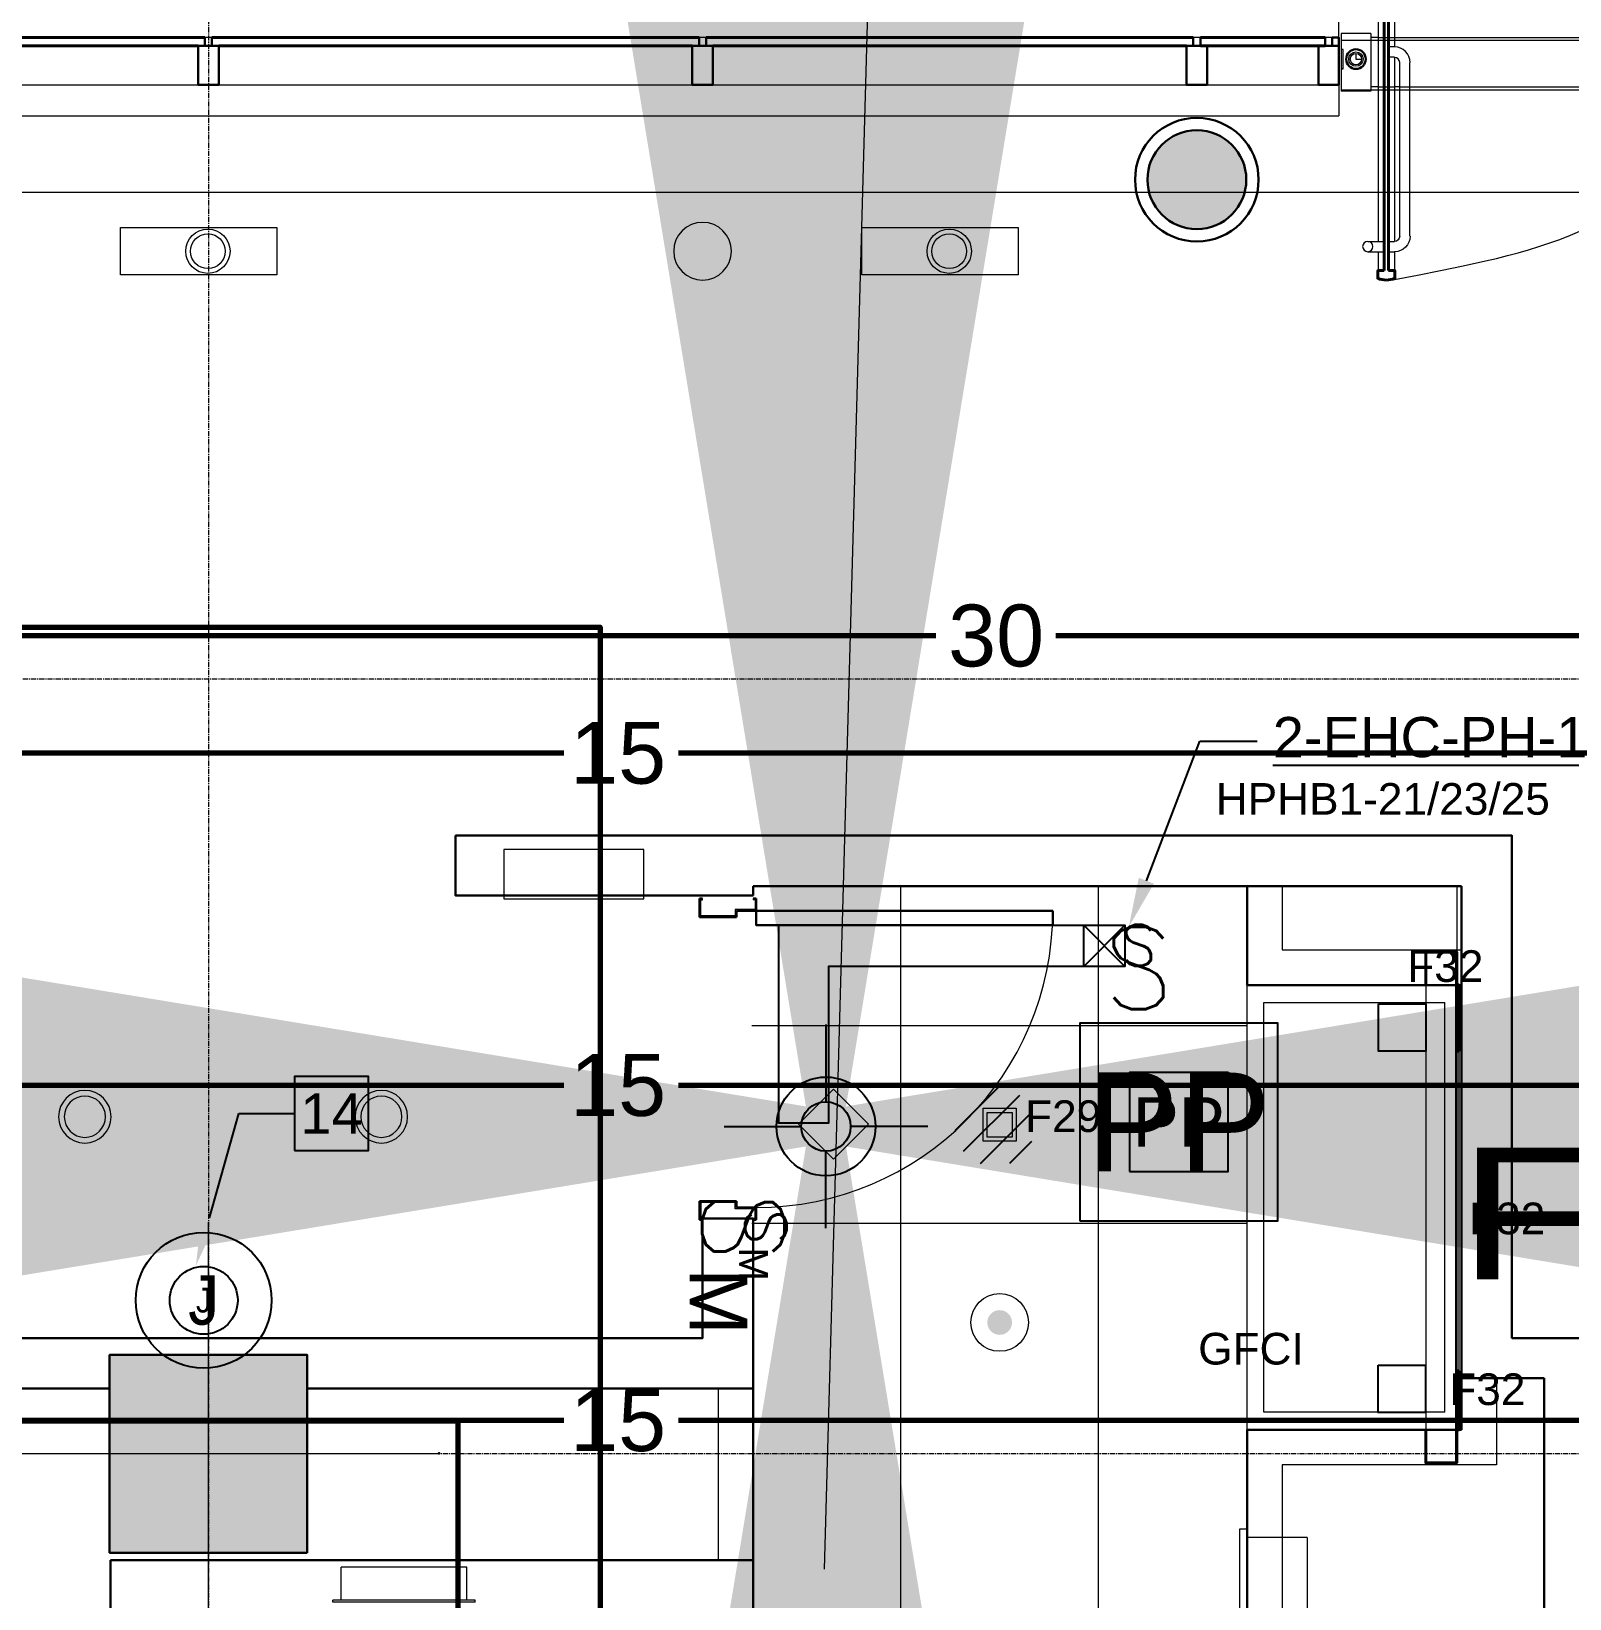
# Model space of a CAD drawing. Header units: inches. Extents: x -40190 to 0, y -3216 to 2257.
# Drawn here: x -28586.2 to -28399.5, y 909.5 to 1099.7 of the extents above; entities that cross this region are included whole.
import ezdxf
from ezdxf import colors
from ezdxf.entities.mleader import LeaderData, LeaderLine
from ezdxf.enums import TextEntityAlignment as Align
from ezdxf.math import Vec2, Vec3

# ---------------------------------------------------------------- set-up
doc = ezdxf.new("R2010")
doc.units = ezdxf.units.IN
doc.header["$LTSCALE"] = 0.5
doc.header["$MEASUREMENT"] = 0
for name, pattern in [('A113$0$CENTER', [2, 1.25, -0.25, 0.25, -0.25]), ('A113$0$DGN Style 2', [173.538547, 104.123128, -69.415419]), ('A113$0$DGN Style 3', [242.953966, 173.538547, -69.415419]), ('A113$0$DGN Style 4', [277.835214, 138.830838, -69.415419, 0.173539, -69.415419])]:
    doc.linetypes.add(name, pattern=pattern)
for name, color, linetype in [('A113$0$A-ANNO-IDEN', 8, 'Continuous'), ('A113$0$A-ANNO-PATT-13-14', 8, 'Continuous'), ('A113$0$A-ANNO-TEXT', 8, 'Continuous'), ('A113$0$A-COLS-13-14', 8, 'Continuous'), ('A113$0$A-COLS-COLS13-14', 8, 'Continuous'), ('A113$0$A-DOOR', 8, 'Continuous'), ('A113$0$A-DOOR-FRAM', 8, 'Continuous'), ('A113$0$A-DOOR-FRM1', 8, 'Continuous'), ('A113$0$A-DOOR-FULL', 8, 'Continuous'), ('A113$0$A-DOOR-SWNG', 8, 'Continuous'), ('A113$0$A-DOOR-THLD', 8, 'Continuous'), ('A113$0$A-EQPM-FEC', 8, 'Continuous'), ('A113$0$A-FLOR-SPCL', 8, 'Continuous'), ('A113$0$A-GLAZ', 8, 'Continuous'), ('A113$0$A-GLAZ-FULL', 8, 'Continuous'), ('A113$0$A-GRID-GRDP0-15', 8, 'Continuous'), ('A113$0$A-WALL-EXTR', 8, 'Continuous'), ('A113$0$A-WALL-FULL-INTR', 8, 'Continuous'), ('A113$0$A-WALL-INTR', 8, 'Continuous'), ('A113$0$Level 23', 8, 'Continuous'), ('A113$0$Level 30', 8, 'Continuous'), ('A613$0$A-CLNG-LITE', 3, 'Continuous'), ('A613$0$A-CLNG-MECH-SUPP', 8, 'Continuous'), ('A613$0$A-CLNG-PATT', 8, 'Continuous'), ('A613$0$A-CLNG-SPNK', 8, 'Continuous'), ('A613$0$bc113 - Level 23', 8, 'Continuous'), ('E-Anno-Keyn', 72, 'Continuous'), ('E-FIRE', 234, 'Continuous'), ('E-Lite', 53, 'Continuous'), ('E-Lite-Swch', 53, 'Continuous'), ('E-Lite-Swch @ 48', 53, 'Continuous'), ('E-Lite-Swch @ 96', 53, 'Continuous'), ('E-Powr-Devc', 233, 'Continuous'), ('E-Powr-Devc @ 48', 233, 'Continuous'), ('E-Powr-Devc @ 96', 233, 'Continuous'), ('E-Powr-Eqpm', 234, 'Continuous'), ('E-TEXT', 6, 'Continuous'), ('M-Anno-Note', 6, 'Continuous'), ('M-HVAC-Supp', 93, 'Continuous'), ('XREF', 7, 'Continuous')]:
    doc.layers.add(name, color=color, linetype=linetype)
doc.layers.add('E-Fire-Covr', color=240, linetype='Continuous', lineweight=70, plot=False)
doc.styles.add('A113$0$style-Arial', font='arial.ttf')
doc.styles.add('M08', font='arial.ttf', dxfattribs={"height": 7.68})
doc.styles.add('MAMEP ANNO', font='arial.ttf', dxfattribs={"height": 0.101562})
doc.styles.get("Standard").update_dxf_attribs({"font": 'simplex.shx'})
doc.dimstyles.new('STANDARD_WS', dxfattribs={"dimscale": 2.666667, "dimtxt": 0.18, "dimasz": 0.18, "dimexe": 0.18, "dimexo": 0.0625, "dimgap": 0.09, "dimtad": 0, "dimtih": 1, "dimtoh": 1, "dimdec": 4, "dimzin": 0, "dimdsep": 46, "dimlunit": 4, "dimtxsty": 'Standard', "dimcen": 0.09, "dimadec": 0, "dimazin": 0, "dimtfac": 1, "dimtdec": 4, "dimtofl": 0, "dimtmove": 0, "dimatfit": 3, "dimfxl": 1, "dimfrac": 2, "dimtolj": 1, "dimtzin": 0, "dimarcsym": 0})

# ---------------------------------------------------------------- blocks, each defined once
blk = doc.blocks.new('A113$0$roof5win_22')
at = {"layer": 'A113$0$A-GLAZ', "linetype": 'Continuous', "lineweight": 30}
for p, q in [((0.8125, 5.75), (0.8125, 4.75)), ((1.6875, 5.75), (1.6875, 4.75)), ((0, 4.75), (0, 0)), ((0, 4.75), (2.5, 4.75)), ((2.5, 4.75), (2.5, 0)), ((0, 0), (2.5, 0))]:
    blk.add_line(p, q, dxfattribs=at)
at = {"layer": 'A113$0$A-GLAZ', "linetype": 'Continuous', "lineweight": 0}
for p, q in [((1.6875, 5.75), (0.8125, 5.75)), ((2.5, 0), (60, 0))]:
    blk.add_line(p, q, dxfattribs=at)
at = {"layer": 'A113$0$A-GLAZ', "linetype": 'Continuous', "lineweight": 40}
for p, q in [((1.6875, 5.75), (60.8125, 5.75)), ((2.5, 4.75), (60, 4.75))]:
    blk.add_line(p, q, dxfattribs=at)
blk = doc.blocks.new('A113$0$36D478_17')
at = {"layer": 'A113$0$A-DOOR', "linetype": 'Continuous', "lineweight": 0}
blk.add_arc((6.53, -0.85), 36, 270, 360, dxfattribs=at)
at = {"layer": 'A113$0$A-DOOR', "linetype": 'Continuous', "lineweight": 30}
blk.add_3dface([(42.53, -0.85), (42.53, -2.6), (6.53, -2.6), (6.53, -0.85)], dxfattribs=at)
at = {"layer": 'A113$0$A-DOOR-FRAM', "linetype": 'Continuous', "lineweight": 30}
for p, q in [((-0.37, -1.6), (-0.37, 0.65)), ((-0.37, 0.65), (0, 0.65)), ((6.53, 0.65), (6.16, 0.65)), ((6.53, 0.65), (6.53, -0.85)), ((4.11, -1.6), (-0.37, -1.6)), ((6.53, -0.85), (4.11, -0.85)), ((4.11, -0.85), (4.11, -1.6)), ((-0.36, -36.1), (-0.36, -38.35)), ((4.11, -36.1), (-0.36, -36.1)), ((4.11, -36.85), (4.11, -36.1)), ((6.53, -36.85), (4.11, -36.85)), ((6.53, -38.35), (6.53, -36.85)), ((-0.36, -38.35), (0.01, -38.35)), ((6.53, -38.35), (6.16, -38.35))]:
    blk.add_line(p, q, dxfattribs=at)
at = {"layer": 'A113$0$A-DOOR-FRAM', "linetype": 'Continuous', "lineweight": 13}
for p, q in [((-0.22, -1.45), (-0.22, 0.5)), ((-0.22, 0.5), (0, 0.5)), ((0, 0.5), (0, 0.65)), ((6.16, 0.65), (6.16, 0.5)), ((6.38, 0.5), (6.16, 0.5)), ((6.38, 0.5), (6.38, -0.7)), ((3.96, -1.45), (-0.22, -1.45)), ((6.38, -0.7), (3.96, -0.7)), ((3.96, -0.7), (3.96, -1.45)), ((3.96, -36.25), (-0.21, -36.25)), ((-0.21, -36.25), (-0.21, -38.2)), ((3.96, -37), (3.96, -36.25)), ((6.38, -37), (3.96, -37)), ((6.38, -38.2), (6.38, -37)), ((-0.21, -38.2), (0.01, -38.2)), ((0.01, -38.2), (0.01, -38.35)), ((6.16, -38.35), (6.16, -38.2)), ((6.38, -38.2), (6.16, -38.2))]:
    blk.add_line(p, q, dxfattribs=at)
blk = doc.blocks.new('*U576')
at = {"layer": 'A113$0$A-FLOR-SPCL', "linetype": 'Continuous', "lineweight": 13}
for p, q in [((-7.63, -0.5), (-7.63, 3.5)), ((7.62, 3.5), (-7.63, 3.5)), ((7.63, -0.5), (7.62, 3.5)), ((8.63, -0.5), (-8.63, -0.5)), ((-8.63, -0.75), (-8.63, -0.5)), ((8.63, -0.75), (-8.63, -0.75)), ((8.63, -0.75), (8.63, -0.5))]:
    blk.add_line(p, q, dxfattribs=at)
blk = doc.blocks.new('*U592')
at = {"layer": 'A113$0$A-DOOR-FRM1', "linetype": 'A113$0$DGN Style 4', "lineweight": 0}
for p, q in [((0, 9.41), (-42.5, 9.41)), ((0, 9.41), (42.5, 9.41)), ((0, 3.41), (-42.5, 3.41)), ((0, 3.41), (42.5, 3.41))]:
    blk.add_line(p, q, dxfattribs=at)
at = {"layer": 'A113$0$A-DOOR-FRM1', "linetype": 'A113$0$DGN Style 4', "lineweight": 0, "flags": 128}
for points in [[(-40.69, 7.84), (-40.69, 7.16), (-40, 7.16)], [(40.69, 7.84), (40.69, 7.16), (40, 7.16)]]:
    blk.add_lwpolyline(points, dxfattribs=at)
at = {"layer": 'A113$0$A-DOOR-FRM1', "linetype": 'Continuous', "lineweight": 0}
for radius in [0.875, 0.688]:
    blk.add_circle((-40.69, 7.16), radius, dxfattribs=at)
at = {"layer": 'A113$0$A-DOOR-FRM1', "linetype": 'Continuous', "lineweight": 0, "extrusion": (0, 0, -1)}
for radius in [0.875, 0.688]:
    blk.add_circle((-40.69, 7.16), radius, dxfattribs=at)
at = {"layer": 'A113$0$A-DOOR-FULL', "lineweight": 40}
for p, q in [((-38.05, 18.55), (-38.05, 19.4)), ((-38.05, 18.55), (-38.05, 19.4)), ((38.05, 18.55), (38.05, 19.4)), ((38.05, 18.55), (38.05, 19.4)), ((-37.25, 18.5), (-38, 18.5)), ((-37.25, 18.5), (-38, 18.5)), ((-37.25, -18.5), (-37.25, 18.5)), ((-37.25, -18.5), (-37.25, 18.5)), ((-36.75, 18.5), (-36.75, -18.5)), ((-36, 18.5), (-36.75, 18.5)), ((-36.75, 18.5), (-36.75, -18.5)), ((-36, 18.5), (-36.75, 18.5)), ((36, 18.5), (36.75, 18.5)), ((36, 18.5), (36.75, 18.5)), ((36.75, 18.5), (36.75, -18.5)), ((36.75, 18.5), (36.75, -18.5)), ((37.25, -18.5), (37.25, 18.5)), ((37.25, 18.5), (38, 18.5)), ((37.25, -18.5), (37.25, 18.5)), ((37.25, 18.5), (38, 18.5)), ((-38.05, -18.55), (-38.05, -19.4)), ((-38.05, -18.55), (-38.05, -19.4)), ((-37.25, -18.5), (-38, -18.5)), ((-37.25, -18.5), (-38, -18.5)), ((-36, -18.5), (-36.75, -18.5)), ((-36, -18.5), (-36.75, -18.5)), ((-35.95, -19.4), (-35.95, -18.55)), ((-35.95, -19.4), (-35.95, -18.55)), ((35.95, -19.4), (35.95, -18.55)), ((35.95, -19.4), (35.95, -18.55)), ((36, -18.5), (36.75, -18.5)), ((36, -18.5), (36.75, -18.5)), ((37.25, -18.5), (38, -18.5)), ((37.25, -18.5), (38, -18.5)), ((38.05, -18.55), (38.05, -19.4)), ((38.05, -18.55), (38.05, -19.4))]:
    blk.add_line(p, q, dxfattribs=at)
at = {"layer": 'A113$0$A-DOOR-FULL', "lineweight": 30}
for p, q in [((-35.95, 19.4), (-35.95, 18.55)), ((-35.95, 19.4), (-35.95, 18.55)), ((35.95, 19.4), (35.95, 18.55)), ((35.95, 19.4), (35.95, 18.55))]:
    blk.add_line(p, q, dxfattribs=at)
at = {"layer": 'A113$0$A-DOOR-FULL', "lineweight": 0}
for p, q in [((-38, 18.5), (-38, -14.97)), ((-36, 18.5), (-36, 8.63)), ((36, 18.5), (36, 8.63)), ((38, 18.5), (38, -14.97)), ((-38.88, 10.28), (-42.5, 10.28)), ((-42.5, 10.25), (-42.5, 3.28)), ((38.87, 10.28), (42.5, 10.28)), ((42.5, 10.25), (42.5, 3.28)), ((-42.25, 5.97), (-42.5, 5.97)), ((-36, 7.38), (-36, -14.97)), ((36, 7.38), (36, -14.97)), ((42.25, 5.97), (42.5, 5.97)), ((-38.88, 3.28), (-42.5, 3.28)), ((38.87, 3.28), (42.5, 3.28)), ((-38, -16.22), (-38, -18.5)), ((-38, -16.22), (-38, -18.5)), ((-36, -16.22), (-36, -18.5)), ((-36, -16.22), (-36, -18.5)), ((36, -16.22), (36, -18.5)), ((36, -16.22), (36, -18.5)), ((38, -16.22), (38, -18.5)), ((38, -16.22), (38, -18.5))]:
    blk.add_line(p, q, dxfattribs=at)
at = {"layer": 'A113$0$A-DOOR-FULL'}
for p, q in [((-37.25, 18.5), (-37.44, 18.5)), ((-37.25, 18.5), (-37.44, 18.5)), ((-36.56, 18.5), (-36.75, 18.5)), ((-36.56, 18.5), (-36.75, 18.5)), ((36.56, 18.5), (36.75, 18.5)), ((36.56, 18.5), (36.75, 18.5)), ((37.25, 18.5), (37.44, 18.5)), ((37.25, 18.5), (37.44, 18.5)), ((-37.25, -18.5), (-37.44, -18.5)), ((-37.25, -18.5), (-37.44, -18.5)), ((-36.56, -18.5), (-36.75, -18.5)), ((-36.56, -18.5), (-36.75, -18.5)), ((36.56, -18.5), (36.75, -18.5)), ((36.56, -18.5), (36.75, -18.5)), ((37.25, -18.5), (37.44, -18.5)), ((37.25, -18.5), (37.44, -18.5))]:
    blk.add_line(p, q, dxfattribs=at)
at = {"layer": 'A113$0$A-DOOR-FULL', "linetype": 'Continuous', "lineweight": 0}
for p, q in [((-38.88, 10.28), (-42.5, 10.28)), ((-38.88, 10.28), (-38.88, 3.28)), ((38.87, 10.28), (38.87, 3.28)), ((38.87, 10.28), (42.5, 10.28)), ((-36, 8.63), (-36.75, 8.63)), ((36, 8.63), (36.75, 8.63)), ((-36, 7.38), (-36.75, 7.38)), ((-35.38, -14.34), (-35.38, 6.75)), ((-35.38, -14.34), (-35.38, 6.75)), ((-34.13, -14.34), (-34.13, 6.75)), ((-34.13, -14.34), (-34.13, 6.75)), ((34.12, -14.34), (34.12, 6.75)), ((34.12, -14.34), (34.12, 6.75)), ((35.37, -14.34), (35.37, 6.75)), ((35.37, -14.34), (35.37, 6.75)), ((36, 7.38), (36.75, 7.38)), ((-39.25, -14.97), (-37.25, -14.97)), ((-39.25, -14.97), (-37.25, -14.97)), ((-36.75, -14.97), (-36, -14.97)), ((-36.75, -14.97), (-36, -14.97)), ((36.75, -14.97), (36, -14.97)), ((36.75, -14.97), (36, -14.97)), ((39.25, -14.97), (37.25, -14.97)), ((39.25, -14.97), (37.25, -14.97)), ((-39.25, -16.22), (-37.25, -16.22)), ((-39.25, -16.22), (-37.25, -16.22)), ((-36.75, -16.22), (-36, -16.22)), ((-36.75, -16.22), (-36, -16.22)), ((36.75, -16.22), (36, -16.22)), ((36.75, -16.22), (36, -16.22)), ((39.25, -16.22), (37.25, -16.22)), ((39.25, -16.22), (37.25, -16.22))]:
    blk.add_line(p, q, dxfattribs=at)
at = {"layer": 'A113$0$A-DOOR-FULL', "linetype": 'Continuous', "lineweight": 0, "extrusion": (0, 0, -1)}
blk.add_circle((39.25, -15.59), 0.625, dxfattribs=at)
blk.add_circle((39.25, -15.59), 0.625, dxfattribs=at)
at = {"layer": 'A113$0$A-DOOR-FULL', "linetype": 'Continuous', "lineweight": 0}
blk.add_circle((39.25, -15.59), 0.625, dxfattribs=at)
blk.add_circle((39.25, -15.59), 0.625, dxfattribs=at)
at = {"layer": 'A113$0$A-DOOR-FULL', "lineweight": 40}
for centre, radius, start, end in [((-38, 19.4), 0.05, 112.9744, 180), ((-38, 19.4), 0.05, 112.9744, 180), ((-38, 18.55), 0.05, 180, 270), ((-38, 18.55), 0.05, 180, 270), ((-38, -18.55), 0.05, 90, 180), ((-38, -18.55), 0.05, 90, 180), ((-36, -18.55), 0.05, 0, 90), ((-36, -18.55), 0.05, 0, 90), ((-38, -19.4), 0.05, 180, 247.0256), ((-38, -19.4), 0.05, 180, 247.0256), ((-37, -17.04), 2.61, 247.0256, 270.0003), ((-37, -17.04), 2.61, 247.0256, 270.0003), ((-37, -17.04), 2.61, 270.0003, 292.9744), ((-37, -17.04), 2.61, 270.0003, 292.9744), ((-36, -19.4), 0.05, 292.9744, 0), ((-36, -19.4), 0.05, 292.9744, 0)]:
    blk.add_arc(centre, radius, start, end, dxfattribs=at)
at = {"layer": 'A113$0$A-DOOR-FULL', "lineweight": 30}
for centre, radius, start, end in [((-37, 17.04), 2.61, 67.0256, 112.9744), ((-37, 17.04), 2.61, 67.0256, 112.9744), ((-36, 19.4), 0.05, 0, 67.0256), ((-36, 19.4), 0.05, 0, 67.0256), ((-36, 18.55), 0.05, 270, 0), ((-36, 18.55), 0.05, 270, 0)]:
    blk.add_arc(centre, radius, start, end, dxfattribs=at)
at = {"layer": 'A113$0$A-DOOR-FULL', "lineweight": 30, "extrusion": (0, 0, -1)}
for centre, radius, start, end in [((-36, 19.4), 0.05, 0, 67.0256), ((-36, 19.4), 0.05, 0, 67.0256), ((-37, 17.04), 2.61, 67.0256, 112.9744), ((-37, 17.04), 2.61, 67.0256, 112.9744), ((-36, 18.55), 0.05, 270, 0), ((-36, 18.55), 0.05, 270, 0)]:
    blk.add_arc(centre, radius, start, end, dxfattribs=at)
at = {"layer": 'A113$0$A-DOOR-FULL', "lineweight": 40, "extrusion": (0, 0, -1)}
for centre, radius, start, end in [((-38, 19.4), 0.05, 112.9744, 180), ((-38, 19.4), 0.05, 112.9744, 180), ((-38, 18.55), 0.05, 180, 270), ((-38, 18.55), 0.05, 180, 270), ((-36, -18.55), 0.05, 0, 90), ((-36, -18.55), 0.05, 0, 90), ((-38, -18.55), 0.05, 90, 180), ((-38, -18.55), 0.05, 90, 180), ((-36, -19.4), 0.05, 292.9744, 0), ((-36, -19.4), 0.05, 292.9744, 0), ((-37, -17.04), 2.61, 270.0003, 292.9744), ((-37, -17.04), 2.61, 270.0003, 292.9744), ((-37, -17.04), 2.61, 247.0256, 270.0003), ((-37, -17.04), 2.61, 247.0256, 270.0003), ((-38, -19.4), 0.05, 180, 247.0256), ((-38, -19.4), 0.05, 180, 247.0256)]:
    blk.add_arc(centre, radius, start, end, dxfattribs=at)
at = {"layer": 'A113$0$A-DOOR-FULL', "linetype": 'Continuous', "lineweight": 0}
for centre, radius, start, end in [((-36, 6.75), 1.88, 0, 90), ((-36, 6.75), 1.88, 0, 90), ((-36, 6.75), 0.625, 0, 90), ((-36, 6.75), 0.625, 0, 90), ((36, -14.34), 1.88, 180, 270), ((36, -14.34), 1.88, 180, 270), ((36, -14.34), 0.625, 180, 270), ((36, -14.34), 0.625, 180, 270)]:
    blk.add_arc(centre, radius, start, end, dxfattribs=at)
at = {"layer": 'A113$0$A-DOOR-FULL', "linetype": 'Continuous', "lineweight": 0, "extrusion": (0, 0, -1)}
for centre, radius, start, end in [((-36, 6.75), 1.88, 0, 90), ((-36, 6.75), 1.88, 0, 90), ((-36, 6.75), 0.625, 0, 90), ((-36, 6.75), 0.625, 0, 90), ((36, -14.34), 0.625, 180, 270), ((36, -14.34), 1.88, 180, 270), ((36, -14.34), 0.625, 180, 270), ((36, -14.34), 1.88, 180, 270)]:
    blk.add_arc(centre, radius, start, end, dxfattribs=at)
at = {"layer": 'A113$0$A-DOOR-FULL', "lineweight": 0}
for points in [[(-42.25, 8.34), (-42.5, 8.34), (-42.5, 5.97), (-42.25, 5.97)], [(42.25, 8.34), (42.5, 8.34), (42.5, 5.97), (42.25, 5.97)]]:
    blk.add_3dface(points, dxfattribs=at)
at = {"layer": 'A113$0$A-DOOR-SWNG', "linetype": 'A113$0$DGN Style 3', "lineweight": 0}
blk.add_line((0, 6.28), (0, 9.28), dxfattribs=at)
blk.add_line((0, 6.28), (0, 9.28), dxfattribs=at)
for points in [[(-36, -19.59), (-1.87, -2.85), (-0.06, 6.28)], [(36, -19.59), (1.87, -2.85), (0.06, 6.28)]]:
    blk.add_spline(points, degree=3, dxfattribs=at)
at = {"layer": 'A113$0$A-DOOR-THLD', "linetype": 'Continuous', "lineweight": 0}
for p, q in [((-38, 9.78), (-38.88, 9.78)), ((-36, 9.78), (0, 9.78)), ((36, 9.78), (0, 9.78)), ((38.87, 9.78), (38, 9.78)), ((-38, 3.78), (-38.88, 3.78)), ((-35.38, 3.78), (-36, 3.78)), ((-34.13, 3.78), (0, 3.78)), ((34.12, 3.78), (0, 3.78)), ((35.37, 3.78), (36, 3.78)), ((38, 3.78), (38.87, 3.78))]:
    blk.add_line(p, q, dxfattribs=at)
at = {"layer": 'A113$0$A-DOOR-THLD', "linetype": 'A113$0$DGN Style 2', "lineweight": 0}
for p, q in [((-38, 9.78), (-36, 9.78)), ((38, 9.78), (36, 9.78)), ((-38, 3.78), (-36, 3.78)), ((-35.38, 3.78), (-34.13, 3.78)), ((35.37, 3.78), (34.12, 3.78)), ((38, 3.78), (36, 3.78))]:
    blk.add_line(p, q, dxfattribs=at)
at = {"layer": 'A113$0$A-GLAZ-FULL', "linetype": 'Continuous', "lineweight": 30}
blk.add_circle((-40.69, 7.16), 1.19, dxfattribs=at)
at = {"layer": 'A113$0$A-GLAZ-FULL', "linetype": 'Continuous', "lineweight": 30, "extrusion": (0, 0, -1)}
blk.add_circle((-40.69, 7.16), 1.19, dxfattribs=at)
blk = doc.blocks.new('*U628')
at = {"layer": 'A113$0$A-EQPM-FEC', "linetype": 'Continuous', "lineweight": 13, "extrusion": (0, 0, -1)}
blk.add_hatch(color=256, dxfattribs=at).paths.add_polyline_path([(-3.25, -6.37), (-3.25, 6.38), (-2.5, 6.38), (-2.5, 4.5), (3.5, 4.5), (3.5, -4.5), (-2.5, -4.5), (-2.5, -6.37)])
at = {"layer": 'A113$0$A-EQPM-FEC', "linetype": 'Continuous', "lineweight": 13}
blk.add_line((2.5, 6.38), (2.5, -6.37), dxfattribs=at)
blk = doc.blocks.new('*U644')
at = {"layer": 'A113$0$A-FLOR-SPCL', "linetype": 'Continuous', "lineweight": 13}
for p, q in [((-1.81, 8.11), (-2.75, 8.11)), ((-2.75, 8.11), (-2.75, -9.14)), ((-1.81, 8.11), (-1.81, -9.14)), ((-1.81, -9.14), (-2.75, -9.14)), ((5.44, -8.14), (-1.81, -8.14))]:
    blk.add_line(p, q, dxfattribs=at)
blk = doc.blocks.new('*U643')
at = {"layer": 'A113$0$A-FLOR-SPCL', "linetype": 'Continuous', "lineweight": 13}
for q in [(-3.72, 6.6), (3.53, -8.65)]:
    blk.add_line((3.53, 6.6), q, dxfattribs=at)
blk.add_blockref('*U644', (-1.91, -0.51), dxfattribs=at)
blk = doc.blocks.new('*U645')
at = {"layer": 'A113$0$Level 23', "linetype": 'Continuous', "lineweight": 40}
for p, q in [((-0.16, 4.02), (0.16, 4.02)), ((-0.16, -4.02), (-0.16, 4.02)), ((0.16, 4.02), (0.16, -4.02)), ((0.16, -4.02), (-0.16, -4.02))]:
    blk.add_line(p, q, dxfattribs=at)
blk = doc.blocks.new('*U646')
at = {"layer": 'A113$0$Level 23', "linetype": 'Continuous', "lineweight": 40}
for p, q in [((0.16, 4.02), (-0.16, 4.02)), ((-0.16, 4.02), (-0.16, -3.14)), ((0.16, -3.14), (0.16, 4.02)), ((-0.16, -3.14), (0.16, -3.14))]:
    blk.add_line(p, q, dxfattribs=at)
blk = doc.blocks.new('A113')
at = {"layer": 'A113$0$A-ANNO-PATT-13-14', "lineweight": 30}
h = blk.add_hatch(color=256, dxfattribs=at)
edge = h.paths.add_edge_path()
edge.add_arc((-21661.0236, 1081.737), 6, 0, 360)
at = {"layer": 'A113$0$A-ANNO-IDEN', "lineweight": 0, "flags": 128}
blk.add_lwpolyline([(-21658.5093, 1627.0478), (-21686.4172, 1627.0478), (-21706.2512, 913.1254)], dxfattribs=at)
at = {"layer": 'A113$0$A-ANNO-PATT-13-14', "lineweight": 30}
blk.add_solid([(-21793.0238, 915.1074, -4909.5523), (-21769.0238, 915.1074, -4909.5523), (-21793.0238, 939.1074, -4909.5523), (-21769.0238, 939.1074, -4909.5523)], dxfattribs=at)
at = {"layer": 'A113$0$A-COLS-13-14', "lineweight": 30}
blk.add_circle((-21661.0236, 1081.737, 1992.7541), 7.5, dxfattribs=at)
at = {"layer": 'A113$0$A-COLS-COLS13-14', "lineweight": 0}
for p, q in [((-21781.0238, 898.9704, -4909.5523), (-21781.0238, 955.2445, -4909.5523)), ((-21809.0238, 927.1574, -4909.5523), (-21753.0238, 927.1574, -4909.5523))]:
    blk.add_line(p, q, dxfattribs=at)
at = {"layer": 'A113$0$A-COLS-COLS13-14', "lineweight": 30}
blk.add_circle((-21661.0236, 1081.737, -4909.5523), 6, dxfattribs=at)
blk.add_point((-21753.0238, 927.1574, -4909.5523), dxfattribs=at)
blk.add_3dface([(-21769.0238, 915.1074, -4909.5523), (-21769.0238, 939.1074, -4909.5523), (-21793.0238, 939.1074, -4909.5523), (-21793.0238, 915.1074, -4909.5523)], dxfattribs=at)
at = {"layer": 'A113$0$A-FLOR-SPCL', "lineweight": 13}
blk.add_3dface([(-21745.154, 994.4583, 1992.7541), (-21728.154, 994.4583, 1992.7541), (-21728.154, 1000.4583, 1992.7541), (-21745.154, 1000.4583, 1992.7541)], dxfattribs=at)
at = {"layer": 'A113$0$A-GLAZ', "lineweight": 30}
for p, q in [((-21662.2736, 1097.9901, 1992.7541), (-21662.2736, 1093.2401, 1992.7541)), ((-21662.2736, 1097.9901, 1992.7541), (-21659.7736, 1097.9901, 1992.7541)), ((-21661.4611, 1098.9901, 1992.7541), (-21661.4611, 1097.9901, 1992.7541)), ((-21660.5861, 1098.9901, 1992.7541), (-21660.5861, 1097.9901, 1992.7541)), ((-21659.7736, 1097.9901, 1992.7541), (-21659.7736, 1093.2401, 1992.7541)), ((-21646.2736, 1097.9901, 1992.7541), (-21646.2736, 1093.2401, 1992.7541)), ((-21646.2736, 1097.9901, 1992.7541), (-21643.7736, 1097.9901, 1992.7541)), ((-21645.4611, 1098.9901, 1992.7541), (-21645.4611, 1097.9901, 1992.7541)), ((-21644.5861, 1098.9901, 1992.7541), (-21644.5861, 1097.9901, 1992.7541)), ((-21643.7736, 1097.9901, 1992.7541), (-21643.7736, 1093.2401, 1992.7541)), ((-21662.2736, 1093.2401, 1992.7541), (-21659.7736, 1093.2401, 1992.7541)), ((-21646.2736, 1093.2401, 1992.7541), (-21643.7736, 1093.2401, 1992.7541))]:
    blk.add_line(p, q, dxfattribs=at)
at = {"layer": 'A113$0$A-GLAZ', "lineweight": 0}
for p, q in [((-21660.5861, 1098.9901, 1992.7541), (-21661.4611, 1098.9901, 1992.7541)), ((-21644.5861, 1098.9901, 1992.7541), (-21645.4611, 1098.9901, 1992.7541)), ((-21659.7736, 1093.2401, 1992.7541), (-21643.7736, 1093.2401, 1992.7541))]:
    blk.add_line(p, q, dxfattribs=at)
at = {"layer": 'A113$0$A-GLAZ', "lineweight": 40}
for p, q in [((-21660.5861, 1098.9901, 1992.7541), (-21645.4611, 1098.9901, 1992.7541)), ((-21660.5861, 1097.9901, 1992.7541), (-21645.4611, 1097.9901, 1992.7541))]:
    blk.add_line(p, q, dxfattribs=at)
at = {"layer": 'A113$0$A-GLAZ', "lineweight": 30}
blk.add_3dface([(-21644.5861, 1098.9901, 1992.7541), (-21643.7736, 1098.9901, 1992.7541), (-21643.7736, 1097.9901, 1992.7541), (-21644.5861, 1097.9901, 1992.7541)], dxfattribs=at)
at = {"layer": 'A113$0$A-GRID-GRDP0-15', "linetype": 'A113$0$CENTER', "lineweight": 0}
for p, q in [((-21781.0236, 2113.2362), (-21781.0236, -676.9042)), ((-23884.5631, 1021.1697), (-20452.7577, 1021.1697)), ((-24110.5721, 927.1574), (-20437.5384, 927.1574))]:
    blk.add_line(p, q, dxfattribs=at)
at = {"layer": 'A113$0$A-WALL-EXTR', "lineweight": 0}
blk.add_line((-21643.7736, 1098.9901, 1992.7541), (-21643.7736, 1101.4865, 1992.7541), dxfattribs=at)
at = {"layer": 'A113$0$A-WALL-FULL-INTR', "lineweight": 30}
for p, q in [((-21714.8986, 994.8793, 1992.7541), (-21714.8986, 996.0043, 1992.7541)), ((-21654.8986, 996.0043, 1992.7541), (-21654.8986, 984.0043, 1992.7541)), ((-21628.8987, 930.0313, 1992.7541), (-21628.8986, 996.0043, 1992.7541)), ((-21628.8987, 984.0043, 1992.7541), (-21654.8986, 984.0043, 1992.7541)), ((-21628.8987, 984.0043, 1992.7541), (-21628.8987, 952.0934, 1992.7541)), ((-21714.8986, 955.6524, 1992.7541), (-21721.0235, 955.6519, 1992.7541)), ((-21714.8986, 955.6524, 1992.7541), (-21714.8986, 906.8489, 1992.7541)), ((-21622.7737, 941.1563, 1992.7541), (-21613.9915, 941.1563, 1992.7541)), ((-21628.8987, 936.2811, 1992.7541), (-21618.8665, 936.2811, 1992.7541)), ((-21618.8665, 936.2811, 1992.7541), (-21618.8665, 778.5243, 1992.7541)), ((-21793.0238, 935.0316, 1992.7541), (-21877.1486, 935.0316, 1992.7541)), ((-21714.8986, 935.0316, 1992.7541), (-21769.0238, 935.0316, 1992.7541)), ((-21654.8985, 892.2251, 1992.7541), (-21654.8986, 930.0313, 1992.7541)), ((-21628.8987, 930.0313, 1992.7541), (-21654.8986, 930.0313, 1992.7541)), ((-21714.8986, 914.2192, 1992.7541), (-21792.8986, 914.2191, 1992.7541)), ((-21792.8986, 914.2191, 1992.7541), (-21792.8985, 741.1001, 1992.7541))]:
    blk.add_line(p, q, dxfattribs=at)
at = {"layer": 'A113$0$A-WALL-FULL-INTR', "lineweight": 0}
blk.add_line((-21719.1481, 935.0316, 1992.7541), (-21719.1481, 914.2192, 1992.7541), dxfattribs=at)
at = {"layer": 'A113$0$A-WALL-FULL-INTR', "lineweight": 30, "elevation": 1992.7541, "flags": 128}
for points in [[(-21751.0236, 1002.1293), (-21622.7737, 1002.1293), (-21622.7737, 941.1563)], [(-21751.0236, 1002.1293), (-21751.0236, 994.8793), (-21714.8986, 994.8793)], [(-21714.8986, 996.0043), (-21628.8986, 996.0043)], [(-21721.0235, 955.6519), (-21721.0237, 941.1563), (-21871.0236, 941.1581)]]:
    blk.add_lwpolyline(points, dxfattribs=at)
at = {"layer": 'A113$0$A-WALL-FULL-INTR', "lineweight": 0, "elevation": 1992.7541, "flags": 128}
for points in [[(-21650.6486, 996.0043), (-21650.6486, 988.2542), (-21628.8986, 988.2542)], [(-21624.6487, 936.2811), (-21624.6487, 925.7813), (-21650.6486, 925.7813), (-21650.6485, 896.4751), (-21624.6485, 896.4751), (-21624.6486, 779.9751), (-21650.6484, 779.9751), (-21650.6483, 721.2251)]]:
    blk.add_lwpolyline(points, dxfattribs=at)
at = {"layer": 'A113$0$A-WALL-INTR', "lineweight": 0}
for p in [(-21643.7736, 1093.2401, 1992.7541), (-22638.268, 1089.4865, 1992.7541)]:
    blk.add_line(p, (-21643.7736, 1089.4865, 1992.7541), dxfattribs=at)
at = {"layer": 'A113$0$Level 23', "lineweight": 40, "elevation": 1992.7541, "flags": 128}
for points in [[(-21629.4836, 984.0043), (-21629.4836, 988.0043), (-21633.2336, 988.0043), (-21633.2336, 984.0043)], [(-21629.4836, 930.0314), (-21629.4836, 926.0314), (-21633.2336, 926.0314), (-21633.2336, 930.0314)]]:
    blk.add_lwpolyline(points, dxfattribs=at)
at = {"layer": 'A113$0$Level 30', "lineweight": 13}
for p, q in [((-21652.8904, 932.1563, 1992.7541), (-21652.8904, 981.8793, 1992.7541)), ((-21630.8984, 932.1563, 1992.7541), (-21630.8984, 981.8793, 1992.7541)), ((-21629.4927, 937.2141, 1992.7541), (-21629.1624, 937.2141, 1992.7541)), ((-21630.8984, 932.1563, 1992.7541), (-21652.8904, 932.1563, 1992.7541))]:
    blk.add_line(p, q, dxfattribs=at)
at = {"layer": 'A113$0$Level 30', "lineweight": 13, "elevation": 1992.7541, "flags": 128}
for points in [[(-21652.8904, 981.8793), (-21630.8984, 981.8793)], [(-21629.1624, 937.2141), (-21629.1625, 975.9532), (-21629.4927, 975.9532), (-21629.4927, 937.2141)]]:
    blk.add_lwpolyline(points, dxfattribs=at)
at = {"layer": 'A113$0$A-DOOR', "lineweight": 0}
blk.add_blockref('A113$0$36D478_17', (-21721.0356, 993.8562, 1992.7541), dxfattribs=at)
at = {"layer": 'A113$0$A-DOOR-SWNG', "lineweight": 0}
blk.add_blockref('*U592', (-21601.0189, 1089.2087, 1992.7541), dxfattribs=at)
at = {"layer": 'A113$0$A-EQPM-FEC', "lineweight": 13}
blk.add_blockref('*U628', (-21625.2738, 971.2511, 1992.7541), dxfattribs=at)
at = {"layer": 'A113$0$A-FLOR-SPCL', "lineweight": 13}
for name, p in [('*U643', (-21651.1795, 910.3633, 1992.7541)), ('*U576', (-21757.2732, 909.8475, 1992.7541))]:
    blk.add_blockref(name, p, dxfattribs=at)
at = {"layer": 'A113$0$A-GLAZ', "lineweight": 30}
for p in [(-21842.2736, 1093.2401, 1992.7541), (-21782.2736, 1093.2401, 1992.7541), (-21722.2736, 1093.2401, 1992.7541)]:
    blk.add_blockref('A113$0$roof5win_22', p, dxfattribs=at)
at = {"layer": 'A113$0$Level 23', "lineweight": 40}
for name, p in [('*U645', (-21629.3277, 979.987, 1992.7541)), ('*U646', (-21629.3277, 933.1736, 1992.7541))]:
    blk.add_blockref(name, p, dxfattribs=at)
at = {"layer": 'A113$0$A-ANNO-TEXT', "lineweight": 13, "style": 'A113$0$style-Arial', "width": 1.246875}
blk.add_text('FEC', height=16, dxfattribs=at).set_placement((-21629.2884, 964.2776), align=Align.TOP_LEFT)
blk = doc.blocks.new('*U960')
at = {"layer": 'A613$0$bc113 - Level 23', "linetype": 'Continuous', "lineweight": 40}
for p, q in [((-0.16, 4.02), (0.16, 4.02)), ((-0.16, -4.02), (-0.16, 4.02)), ((0.16, 4.02), (0.16, -4.02)), ((0.16, -4.02), (-0.16, -4.02))]:
    blk.add_line(p, q, dxfattribs=at)
blk = doc.blocks.new('*U961')
at = {"layer": 'A613$0$bc113 - Level 23', "linetype": 'Continuous', "lineweight": 40}
for p, q in [((0.16, 4.02), (-0.16, 4.02)), ((-0.16, 4.02), (-0.16, -3.14)), ((0.16, -3.14), (0.16, 4.02)), ((-0.16, -3.14), (0.16, -3.14))]:
    blk.add_line(p, q, dxfattribs=at)
blk = doc.blocks.new('*U964')
at = {"layer": 'A613$0$A-CLNG-LITE', "linetype": 'Continuous', "lineweight": 0}
h = blk.add_hatch(color=256, dxfattribs=at)
edge = h.paths.add_edge_path()
edge.add_arc((0, 0), 1.5, 0, 360)
blk.add_circle((0, 0), 3.5, dxfattribs=at)
blk = doc.blocks.new('*U973')
at = {"layer": 'A613$0$A-CLNG-LITE', "linetype": 'Continuous', "lineweight": 0, "extrusion": (0, 0, -1)}
for radius in [3.19, 2.5]:
    blk.add_circle((0, 0), radius, dxfattribs=at)
blk = doc.blocks.new('*U988')
at = {"layer": 'A613$0$A-CLNG-LITE', "linetype": 'Continuous', "lineweight": 0}
for points in [[(-2, 2), (2, 2), (2, -2), (-2, -2)], [(-1.5, 1.5), (1.5, 1.5), (1.5, -1.5), (-1.5, -1.5)]]:
    blk.add_3dface(points, dxfattribs=at)
blk = doc.blocks.new('*U991')
at = {"layer": 'A613$0$A-CLNG-SPNK', "linetype": 'Continuous', "lineweight": 0, "extrusion": (0, 0, -1)}
h = blk.add_hatch(color=256, dxfattribs=at)
edge = h.paths.add_edge_path()
edge.add_arc((0, 0), 1.5, 0, 360)
blk.add_circle((0, 0), 3.5, dxfattribs=at)
blk = doc.blocks.new('*U962')
at = {"layer": 'A613$0$A-CLNG-LITE', "linetype": 'Continuous', "lineweight": 0}
for radius in [2.69, 2.11]:
    blk.add_circle((0, 0), radius, dxfattribs=at)
blk = doc.blocks.new('A613')
at = {"layer": 'A613$0$A-CLNG-LITE', "lineweight": 0}
for p, q in [((-21633.23, 984, 2679.43), (-21633.23, 930.03, 2679.43)), ((-21629.61, 983.62, 2679.43), (-21629.61, 937.19, 2679.43))]:
    blk.add_line(p, q, dxfattribs=at)
for points in [[(-21772.71, 1075.93, 2679.43), (-21772.71, 1070.18, 2679.43), (-21791.71, 1070.18, 2679.43), (-21791.71, 1075.93, 2679.43)], [(-21682.71, 1075.93, 2679.43), (-21682.71, 1070.18, 2679.43), (-21701.71, 1070.18, 2679.43), (-21701.71, 1075.93, 2679.43)]]:
    blk.add_3dface(points, dxfattribs=at)
at = {"layer": 'A613$0$A-CLNG-LITE', "lineweight": 13}
blk.add_3dface([(-21700.89, 967.11, 2679.43), (-21705.13, 962.86, 2679.43), (-21709.37, 967.11, 2679.43), (-21705.13, 971.35, 2679.43)], dxfattribs=at)
at = {"layer": 'A613$0$A-CLNG-MECH-SUPP', "lineweight": 0}
blk.add_line((-21629.48, 996, 2679.43), (-21629.48, 937.19, 2679.43), dxfattribs=at)
at = {"layer": 'A613$0$A-CLNG-PATT', "lineweight": 13}
blk.add_line((-23354.27, 1080.24, 2679.43), (-21430.79, 1080.24, 2679.43), dxfattribs=at)
at = {"layer": 'A613$0$A-CLNG-PATT', "lineweight": 0}
for p, q in [((-21696.96, 721.23, 2679.43), (-21696.96, 996, 2679.43)), ((-21672.96, 721.23, 2679.43), (-21672.96, 996, 2679.43)), ((-21654.9, 930.03, 2679.43), (-21654.9, 995.82, 2679.43)), ((-21654.9, 979.05, 2679.43), (-21715.03, 979.05, 2679.43)), ((-21654.9, 955.05, 2679.43), (-21715.03, 955.05, 2679.43)), ((-21654.9, 931.05, 2679.43), (-21714.9, 931.05, 2679.43))]:
    blk.add_line(p, q, dxfattribs=at)
at = {"layer": 'A613$0$bc113 - Level 23', "lineweight": 40, "elevation": 2548.3, "flags": 128}
for points in [[(-21629.48, 984), (-21629.48, 988), (-21633.23, 988), (-21633.23, 984)], [(-21629.48, 930.03), (-21629.48, 926.03), (-21633.23, 926.03), (-21633.23, 930.03)]]:
    blk.add_lwpolyline(points, dxfattribs=at)
at = {"layer": 'A613$0$A-CLNG-LITE', "lineweight": 0}
for name, p in [('*U962', (-21781.08, 1073.05, 2679.43)), ('*U962', (-21691.08, 1073.05, 2679.43)), ('*U973', (-21796.02, 968.02, 2679.43)), ('*U973', (-21760.02, 968.02, 2679.43)), ('*U988', (-21684.96, 967.05, 2679.43)), ('*U964', (-21684.96, 943.05, 2679.43))]:
    blk.add_blockref(name, p, dxfattribs=at)
at = {"layer": 'A613$0$A-CLNG-SPNK', "lineweight": 0}
blk.add_blockref('*U991', (-21721.03, 1073.06, 2679.43), dxfattribs=at)
at = {"layer": 'A613$0$bc113 - Level 23', "lineweight": 40}
for name, p in [('*U960', (-21629.33, 979.99, 2548.3)), ('*U961', (-21629.33, 933.17, 2548.3))]:
    blk.add_blockref(name, p, dxfattribs=at)
blk = doc.blocks.new('LTG-SwitchM-Anno')
at = {"color": 0, "linetype": 'ByBlock'}
blk.add_text('S', height=0.1042, dxfattribs=at).set_placement((0, -0.1094), align=Align.CENTER)
at = {"color": 6, "style": 'MAMEP ANNO'}
blk.add_attdef('SUB', (0.0521, -0.125), '', height=0.0729, dxfattribs=at)
blk = doc.blocks.new('*U1231')
at = {"layer": 'E-Lite-Swch @ 48', "xscale": 48, "yscale": 48, "zscale": 48, "rotation": 270}
blk.add_blockref('LTG-SwitchM-Anno', (-28494.3, 954.67), dxfattribs=at).add_auto_attribs({'SUB': 'M'})
at = {"layer": 'E-Lite-Swch @ 96', "xscale": 96, "yscale": 96, "zscale": 96, "rotation": 270}
blk.add_blockref('LTG-SwitchM-Anno', (-28494.3, 954.67), dxfattribs=at).add_auto_attribs({'SUB': 'M'})
blk = doc.blocks.new('*U285')
at = {"layer": 'E-Fire-Covr'}
blk.add_lwpolyline([(7.32, 120), (120, 120), (120, -120), (-120, -120), (-120, 120), (-6.6, 120)], dxfattribs=at)
at = {"layer": 'E-Fire-Covr', "style": 'MAMEP ANNO'}
blk.add_text('15', height=7.5, dxfattribs=at).set_placement((0, 120), align=Align.MIDDLE_CENTER)
blk = doc.blocks.new('*U288')
at = {"layer": 'E-Fire-Covr'}
blk.add_lwpolyline([(7.24, 184), (180, 184), (180, -176), (-180, -176), (-180, 184), (-7.3, 184)], dxfattribs=at)
at = {"layer": 'E-Fire-Covr', "style": 'MAMEP ANNO'}
blk.add_text('30', height=7.5, dxfattribs=at).set_placement((0, 184), align=Align.MIDDLE_CENTER)
blk = doc.blocks.new('*U289')
at = {"layer": 'E-Fire-Covr'}
blk.add_lwpolyline([(7.24, 184), (180, 184), (180, -176), (-180, -176), (-180, 184), (-7.3, 184)], dxfattribs=at)
blk = doc.blocks.new('LTG-SwitchPP-Anno')
at = {"color": 0, "linetype": 'ByBlock'}
blk.add_lwpolyline([(-0.125, -0.125), (0.125, -0.125), (0.125, 0.125), (-0.125, 0.125)], close=True, dxfattribs=at)
at = {"color": 0, "linetype": 'ByBlock', "style": 'MAMEP ANNO'}
blk.add_text('PP', height=0.125, dxfattribs=at).set_placement((0, 0), align=Align.MIDDLE_CENTER)
blk = doc.blocks.new('*U1244')
at = {"layer": 'E-Lite-Swch @ 48', "xscale": 48, "yscale": 48, "zscale": 48}
blk.add_blockref('LTG-SwitchPP-Anno', (-28446.92, 967.39), dxfattribs=at)
at = {"layer": 'E-Lite-Swch @ 96', "xscale": 96, "yscale": 96, "zscale": 96}
blk.add_blockref('LTG-SwitchPP-Anno', (-28446.92, 967.39), dxfattribs=at)
blk = doc.blocks.new('Symbol-RequestExit-Anno')
at = {"color": 0, "linetype": 'ByBlock'}
blk.add_circle((0, 0), 0.0859, dxfattribs=at)
at = {"color": 6, "linetype": 'ByBlock', "style": 'MAMEP ANNO', "width": 0.9}
blk.add_attdef('NOTATION', text='', height=0.0625, dxfattribs=at).set_placement((0, 0), align=Align.MIDDLE)
blk = doc.blocks.new('*U1262')
at = {"layer": 'E-Powr-Devc @ 48', "xscale": 48, "yscale": 48, "zscale": 48}
blk.add_blockref('Symbol-RequestExit-Anno', (-28565.3, 945.74), dxfattribs=at).add_auto_attribs({'NOTATION': 'J'})
at = {"layer": 'E-Powr-Devc @ 96', "xscale": 96, "yscale": 96, "zscale": 96}
blk.add_blockref('Symbol-RequestExit-Anno', (-28565.3, 945.74), dxfattribs=at).add_auto_attribs({'NOTATION': 'J'})
blk = doc.blocks.new('MLD-KeyNote')
at = {"color": 0, "linetype": 'Continuous', "transparency": 16777216}
blk.add_lwpolyline([(-0.09375, -0.09375), (0.09375, -0.09375), (0.09375, 0.09375), (-0.09375, 0.09375)], close=True, dxfattribs=at)
at = {"color": 0, "linetype": 'ByBlock', "transparency": 16777216, "style": 'MAMEP ANNO'}
blk.add_attdef('ID', text='', height=0.10156, dxfattribs=at).set_placement((0, 0), align=Align.MIDDLE_CENTER)
blk = doc.blocks.new('PWR-Starter')
at = {"color": 0, "linetype": 'ByBlock'}
for p, q in [((0, 0), (6, 6)), ((0, 6), (6, 0))]:
    blk.add_line(p, q, dxfattribs=at)
blk.add_lwpolyline([(0, 6), (6, 6), (6, 0), (0, 0)], close=True, dxfattribs=at)
blk = doc.blocks.new('LTG-Switch-Anno')
at = {"color": 0, "linetype": 'ByBlock'}
blk.add_text('S', height=0.1042, dxfattribs=at).set_placement((0, -0.1094), align=Align.CENTER)
at = {"color": 6, "style": 'MAMEP ANNO'}
blk.add_attdef('SUB', (0.0521, -0.125), '', height=0.0729, dxfattribs=at)
blk = doc.blocks.new('*U1316')
at = {"layer": 'E-Lite-Swch @ 48', "xscale": 48, "yscale": 48, "zscale": 48}
blk.add_blockref('LTG-Switch-Anno', (-28451.81, 991.57), dxfattribs=at)
at = {"layer": 'E-Lite-Swch @ 96', "xscale": 96, "yscale": 96, "zscale": 96}
blk.add_blockref('LTG-Switch-Anno', (-28451.81, 991.57), dxfattribs=at)
blk = doc.blocks.new('LTG-DTSensor-Anno')
at = {"color": 0, "linetype": 'ByBlock'}
blk.add_circle((0, 0), 0.0625, dxfattribs=at)
for points in [[(0.0218, 0.1288), (-0.0218, 0.1286), (-0.0004, 0.2596)], [(-0.1288, -0.0218), (-0.1286, 0.0218), (-0.2596, 0.0004)], [(0.1288, -0.0218), (0.1286, 0.0218), (0.2596, 0.0004)], [(0.0218, -0.1288), (-0.0218, -0.1286), (-0.0004, -0.2596)]]:
    blk.add_solid(points, dxfattribs=at)
for points in [[(0, 0.1287), (0, 0.0625)], [(-0.1287, 0), (-0.0625, 0)], [(0.1287, 0), (0.0625, 0)], [(0, -0.1287), (0, -0.0625)]]:
    blk.add_leader(points, dimstyle='STANDARD_WS', override={"dimscale": 192, "dimasz": 0.125, "dimgap": 0.09, "dimtad": 0, "dimfrac": 0}, dxfattribs=at)
blk = doc.blocks.new('*U1230')
at = {"layer": 'E-Lite-Swch @ 48', "xscale": 48, "yscale": 48, "zscale": 48}
blk.add_blockref('LTG-DTSensor-Anno', (-28489.76, 966.84), dxfattribs=at)
at = {"layer": 'E-Lite-Swch @ 96', "xscale": 96, "yscale": 96, "zscale": 96}
blk.add_blockref('LTG-DTSensor-Anno', (-28489.76, 966.84), dxfattribs=at)

msp = doc.modelspace()

# ---------------------------------------------------------------- hatches: boundary and pattern name
h = msp.add_hatch()
h.set_pattern_fill('ANSI31', color=1, scale=20)
h.set_pattern_definition([(45, (222.3934, 66.8692), (-1.76776695, 1.76776695), [])])
edge = h.paths.add_edge_path()
edge.add_arc((-28469.27, 966.87), 4.85, 0, 360)

# ---------------------------------------------------------------- linework, layer by layer
at = {"layer": 'E-Lite'}
for points in [[(-28422.68, 981.73), (-28416.93, 981.73), (-28416.93, 975.98), (-28422.68, 975.98)], [(-28422.72, 937.89), (-28416.97, 937.89), (-28416.97, 932.14), (-28422.72, 932.14)]]:
    msp.add_lwpolyline(points, close=True, dxfattribs=at)
at = {"layer": 'M-HVAC-Supp', "transparency": 33554687, "flags": 128}
msp.add_lwpolyline([(-28453.46, 986.25), (-28489.46, 986.25), (-28489.46, 967.25), (-28495.46, 967.25), (-28495.46, 991.25), (-28453.46, 991.25), (-28453.46, 986.25)], dxfattribs=at)

# ---------------------------------------------------------------- block references
at = {"layer": 'E-FIRE'}
for name, p in [('*U289', (-28697.16, 843.42)), ('*U288', (-28469.1, 842.42)), ('*U285', (-28514.99, 892.19)), ('*U285', (-28514.99, 851.87)), ('*U285', (-28654.46, 811.12)), ('*U285', (-28514.99, 811.19))]:
    msp.add_blockref(name, p, dxfattribs=at)
at = {"layer": 'E-Lite-Swch'}
for name in ['*U1230', '*U1316', '*U1244', '*U1231']:
    msp.add_blockref(name, (0, 0), dxfattribs=at)
at = {"layer": 'E-Powr-Devc'}
msp.add_blockref('*U1262', (0, 0), dxfattribs=at)
at = {"layer": 'E-Powr-Eqpm', "xscale": 0.8333333333335257, "yscale": 0.8333333333335257, "zscale": 0.8333333333335257, "rotation": 0.000105592162112}
msp.add_blockref('PWR-Starter', (-28458.46, 986.25), dxfattribs=at)
at = {"layer": 'XREF'}
for name in ['A113', 'A613']:
    msp.add_blockref(name, (-6783.71, 0), dxfattribs=at)

# ---------------------------------------------------------------- texts
at = {"layer": 'E-TEXT', "style": 'M08'}
for s, p in [('HPHB1-21/23/25', (-28442.43, 1004.67)), ('F32', (-28419.19, 984.38, -0.01)), ('F29', (-28465.58, 966.17, 0)), ('F32', (-28411.68, 953.76, -0.01)), ('GFCI', (-28444.57, 937.95, -0.01)), ('F32', (-28414.09, 933.03, -0.01))]:
    msp.add_text(s, height=3.84, dxfattribs=at).set_placement(p)

# ---------------------------------------------------------------- leaders
at = {"layer": 'E-Anno-Keyn'}
ml = msp.add_multileader_block('Standard', dxfattribs=at)
ml.set_content('MLD-KeyNote', color=256, scale=48)
ml.set_attribute('ID', '14', width=0)
ml.set_leader_properties(color=256, linetype='Continuous')
ml.build(insert=Vec2(0, 0))
ml.multileader.update_dxf_attribs({"has_dogleg": 0, "text_left_attachment_type": 2, "text_right_attachment_type": 2, "dogleg_length": 3.84, "arrow_head_size": 6, "scale": 48})
ctx = ml.context
ctx.base_point, ctx.scale, ctx.char_height, ctx.arrow_head_size, ctx.landing_gap_size, ctx.plane_origin = Vec3(-28554.28, 968.41), 48, 368.64, 6, 192, Vec3(-28566.24, 949.97)
ctx.left_attachment, ctx.right_attachment = 2, 2
notes = []
notes.append((ctx, [(0, (1, 1, 0), (-28738.78, 968.41), (1, 0), 184.5, [(0, [(-28566.24, 949.97), (-28561.05, 968.41)], 0, [])])]))
ctx.block.insert = Vec3(-28549.78, 968.41)
at = {"layer": 'M-Anno-Note'}
ml = msp.add_multileader_mtext('Standard', dxfattribs=at)
ml.set_content('{\\L2-EHC-PH-1}', color=256, style='MAMEP ANNO')
ml.set_leader_properties(color=256, linetype='Continuous')
ml.build(insert=Vec2(0, 0))
ml.multileader.update_dxf_attribs({"has_dogleg": 0, "text_right_attachment_type": 3, "dogleg_length": 3.84, "arrow_head_size": 6, "scale": 48})
ctx = ml.context
ctx.base_point, ctx.scale, ctx.char_height, ctx.arrow_head_size, ctx.landing_gap_size, ctx.plane_origin = Vec3(-28437.39, 1013.6), 48, 4.875, 6, 1.88, Vec3(-28455.39, 1025.92)
ctx.right_attachment = 3
notes.append((ctx, [(0, (1, 1, 0), (-28621.89, 1013.6), (1, 0), 184.5, [(0, [(-28453, 991.05), (-28444.39, 1013.6)], 0, [])])]))
ctx.mtext.insert, ctx.mtext.flow_direction = Vec3(-28435.52, 1016.53), 5
for ctx, leaders in notes:
    for number, flags, end, landing, length, lines in leaders:
        leader = LeaderData()
        leader.index, (leader.has_last_leader_line, leader.has_dogleg_vector, leader.attachment_direction) = number, flags
        leader.last_leader_point, leader.dogleg_vector, leader.dogleg_length = Vec3(end), Vec3(landing), length
        for number, points, colour, breaks in lines:
            line = LeaderLine()
            line.index, line.vertices, line.color, line.breaks = number, Vec3.list(points), colors.encode_raw_color(colour), breaks
            leader.lines.append(line)
        ctx.leaders.append(leader)

doc.saveas('drawing.dxf')
